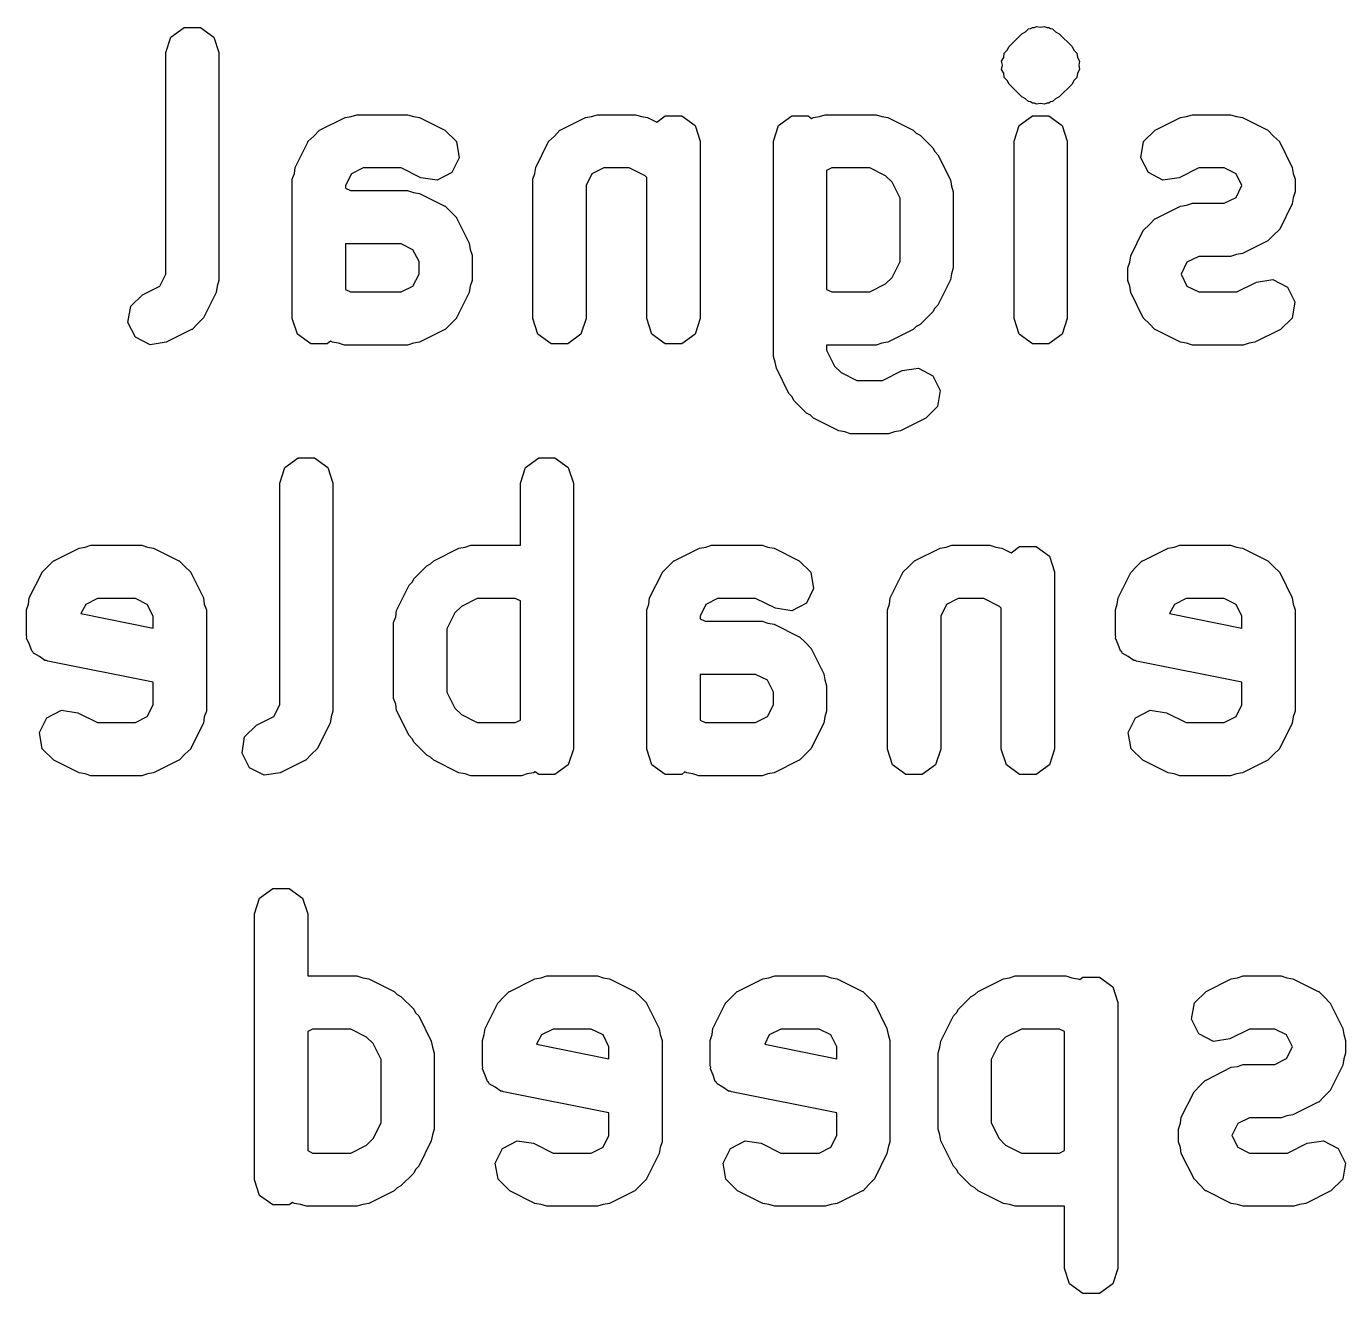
# Model space of a CAD drawing. Extents: x 102.4 to 200.2, y -128.1 to -62.9.
# Drawn here: x 163.971 to 168.933, y -86.306 to -81.539 of the extents above; entities that cross this region are included whole.
import ezdxf

# ---------------------------------------------------------------- set-up
doc = ezdxf.new("R2010")
doc.units = 0
doc.layers.add('BLACK', color=7, linetype='CONTINUOUS')

msp = doc.modelspace()

# ---------------------------------------------------------------- linework, layer by layer
at = {"layer": 'BLACK', "linetype": 'CONTINUOUS'}
for p, q in [((164.514, -81.5788), (164.564, -81.5425)), ((164.564, -81.5425), (164.626, -81.5425)), ((164.626, -81.5425), (164.676, -81.5788)), ((167.667, -81.6145), (167.715, -81.5669)), ((167.715, -81.5669), (167.729, -81.5597)), ((167.729, -81.5597), (167.74, -81.5485)), ((167.74, -81.5485), (167.748, -81.5473)), ((167.748, -81.5473), (167.755, -81.5425)), ((167.755, -81.5425), (167.763, -81.5425)), ((167.763, -81.5425), (167.77, -81.5388)), ((167.77, -81.5388), (167.786, -81.5413)), ((167.786, -81.5413), (167.801, -81.5388)), ((167.801, -81.5388), (167.809, -81.5425)), ((167.809, -81.5425), (167.817, -81.5425)), ((167.817, -81.5425), (167.823, -81.5473)), ((167.823, -81.5473), (167.831, -81.5485)), ((167.831, -81.5485), (167.842, -81.5597)), ((167.842, -81.5597), (167.856, -81.5669)), ((167.856, -81.5669), (167.904, -81.6145)), ((164.495, -81.6376), (164.514, -81.5788)), ((164.676, -81.5788), (164.695, -81.6376)), ((167.66, -81.6286), (167.667, -81.6145)), ((167.904, -81.6145), (167.911, -81.6286)), ((164.495, -82.4712), (164.495, -81.6376)), ((164.695, -81.6376), (164.695, -82.4948)), ((167.639, -81.6696), (167.647, -81.6555)), ((167.642, -81.6852), (167.639, -81.6696)), ((167.647, -81.6555), (167.649, -81.6398)), ((167.649, -81.6398), (167.66, -81.6286)), ((167.911, -81.6286), (167.922, -81.6398)), ((167.922, -81.6398), (167.925, -81.6555)), ((167.925, -81.6555), (167.932, -81.6696)), ((167.932, -81.6696), (167.93, -81.6852)), ((167.639, -81.7009), (167.642, -81.6852)), ((167.647, -81.715), (167.639, -81.7009)), ((167.649, -81.7306), (167.647, -81.715)), ((167.925, -81.715), (167.922, -81.7306)), ((167.932, -81.7009), (167.925, -81.715)), ((167.93, -81.6852), (167.932, -81.7009)), ((167.66, -81.7418), (167.649, -81.7306)), ((167.667, -81.7559), (167.66, -81.7418)), ((167.715, -81.8036), (167.667, -81.7559)), ((167.904, -81.7559), (167.856, -81.8036)), ((167.911, -81.7418), (167.904, -81.7559)), ((167.922, -81.7306), (167.911, -81.7418)), ((167.729, -81.8108), (167.715, -81.8036)), ((167.74, -81.822), (167.729, -81.8108)), ((167.748, -81.8232), (167.74, -81.822)), ((167.755, -81.828), (167.748, -81.8232)), ((167.823, -81.8232), (167.817, -81.828)), ((167.831, -81.822), (167.823, -81.8232)), ((167.842, -81.8108), (167.831, -81.822)), ((167.856, -81.8036), (167.842, -81.8108)), ((165.192, -81.8781), (165.214, -81.871)), ((165.214, -81.871), (165.405, -81.871)), ((165.405, -81.871), (165.427, -81.8781)), ((166.097, -81.8781), (166.119, -81.871)), ((166.119, -81.871), (166.262, -81.871)), ((166.262, -81.871), (166.284, -81.8781)), ((166.954, -81.8781), (166.976, -81.871)), ((166.976, -81.871), (167.167, -81.871)), ((167.167, -81.871), (167.189, -81.8781)), ((167.763, -81.828), (167.755, -81.828)), ((167.77, -81.8316), (167.763, -81.828)), ((167.786, -81.8291), (167.77, -81.8316)), ((167.801, -81.8316), (167.786, -81.8291)), ((167.809, -81.828), (167.801, -81.8316)), ((167.817, -81.828), (167.809, -81.828)), ((168.335, -81.8781), (168.357, -81.871)), ((168.357, -81.871), (168.5, -81.871)), ((168.5, -81.871), (168.522, -81.8781)), ((165.074, -81.9291), (165.17, -81.8815)), ((165.17, -81.8815), (165.192, -81.8781)), ((165.427, -81.8781), (165.449, -81.8815)), ((165.449, -81.8815), (165.545, -81.9291)), ((165.979, -81.9291), (166.074, -81.8815)), ((166.074, -81.8815), (166.097, -81.8781)), ((166.284, -81.8781), (166.307, -81.8815)), ((166.307, -81.8815), (166.342, -81.8991)), ((166.342, -81.8991), (166.374, -81.8758)), ((166.374, -81.8758), (166.436, -81.8758)), ((166.436, -81.8758), (166.486, -81.9122)), ((166.486, -81.9122), (166.505, -81.971)), ((166.781, -81.971), (166.8, -81.9122)), ((166.8, -81.9122), (166.85, -81.8758)), ((166.85, -81.8758), (166.912, -81.8758)), ((166.912, -81.8758), (166.924, -81.885)), ((166.924, -81.885), (166.931, -81.8815)), ((166.931, -81.8815), (166.954, -81.8781)), ((167.189, -81.8781), (167.211, -81.8815)), ((167.211, -81.8815), (167.307, -81.9291)), ((167.686, -81.971), (167.705, -81.9122)), ((167.705, -81.9122), (167.755, -81.8758)), ((167.755, -81.8758), (167.817, -81.8758)), ((167.817, -81.8758), (167.867, -81.9122)), ((167.867, -81.9122), (167.886, -81.971)), ((168.217, -81.9291), (168.312, -81.8815)), ((168.312, -81.8815), (168.335, -81.8781)), ((168.522, -81.8781), (168.545, -81.8815)), ((168.545, -81.8815), (168.64, -81.9291)), ((165.03, -81.9725), (165.052, -81.9513)), ((165.052, -81.9513), (165.073, -81.9298)), ((165.073, -81.9298), (165.074, -81.9297)), ((165.074, -81.9297), (165.074, -81.9291)), ((165.545, -81.9291), (165.589, -81.9725)), ((165.935, -81.9725), (165.957, -81.9513)), ((165.957, -81.9513), (165.978, -81.9298)), ((165.978, -81.9298), (165.979, -81.9297)), ((165.979, -81.9297), (165.979, -81.9291)), ((166.505, -81.971), (166.505, -82.6376)), ((166.781, -82.7805), (166.781, -81.971)), ((167.307, -81.9291), (167.318, -81.9405)), ((167.318, -81.9405), (167.333, -81.9479)), ((167.333, -81.9479), (167.38, -81.9955)), ((167.686, -82.6376), (167.686, -81.971)), ((167.886, -81.971), (167.886, -82.6376)), ((168.173, -81.9725), (168.217, -81.9291)), ((168.64, -81.9291), (168.641, -81.9297)), ((168.641, -81.9297), (168.641, -81.9298)), ((168.641, -81.9298), (168.662, -81.9513)), ((168.662, -81.9513), (168.684, -81.9725)), ((164.982, -82.0691), (165.03, -81.9738)), ((165.03, -81.9733), (165.03, -81.9725)), ((165.03, -81.9738), (165.03, -81.9733)), ((165.589, -81.9725), (165.599, -82.0335)), ((165.887, -82.0691), (165.934, -81.9738)), ((165.934, -81.9738), (165.935, -81.9733)), ((165.935, -81.9733), (165.935, -81.9725)), ((167.38, -81.9955), (167.388, -82.0099)), ((167.388, -82.0099), (167.399, -82.0215)), ((167.399, -82.0215), (167.447, -82.1167)), ((168.163, -82.0335), (168.173, -81.9725)), ((168.684, -81.9725), (168.684, -81.9733)), ((168.684, -81.9733), (168.685, -81.9738)), ((168.685, -81.9738), (168.732, -82.0691)), ((164.979, -82.0919), (164.982, -82.0691)), ((165.238, -82.071), (165.194, -82.0931)), ((165.381, -82.071), (165.238, -82.071)), ((165.455, -82.108), (165.381, -82.071)), ((165.599, -82.0335), (165.571, -82.0887)), ((165.883, -82.0919), (165.887, -82.0691)), ((166.143, -82.071), (166.098, -82.0931)), ((166.238, -82.071), (166.143, -82.071)), ((166.298, -82.1008), (166.238, -82.071)), ((167, -82.071), (166.981, -82.0804)), ((167.143, -82.071), (167, -82.071)), ((167.203, -82.1008), (167.143, -82.071)), ((168.191, -82.0887), (168.163, -82.0335)), ((168.381, -82.071), (168.307, -82.108)), ((168.476, -82.071), (168.381, -82.071)), ((168.521, -82.0931), (168.476, -82.071)), ((168.732, -82.0691), (168.736, -82.0919)), ((164.971, -82.1138), (164.979, -82.0919)), ((164.971, -82.6376), (164.971, -82.1138)), ((165.194, -82.0931), (165.171, -82.1374)), ((165.516, -82.1172), (165.455, -82.108)), ((165.571, -82.0887), (165.516, -82.1172)), ((165.876, -82.1138), (165.883, -82.0919)), ((165.876, -82.6376), (165.876, -82.1138)), ((166.098, -82.0931), (166.076, -82.1374)), ((166.305, -82.1076), (166.298, -82.1008)), ((166.305, -82.6376), (166.305, -82.1076)), ((166.981, -82.0804), (166.981, -82.5282)), ((167.227, -82.1254), (167.203, -82.1008)), ((167.447, -82.1167), (167.45, -82.1395)), ((168.246, -82.1172), (168.191, -82.0887)), ((168.307, -82.108), (168.246, -82.1172)), ((168.543, -82.1374), (168.521, -82.0931)), ((168.736, -82.0919), (168.743, -82.1138)), ((168.743, -82.1138), (168.743, -82.1614)), ((165.171, -82.1374), (165.171, -82.1472)), ((165.171, -82.1472), (165.19, -82.1567)), ((165.19, -82.1567), (165.405, -82.1567)), ((165.405, -82.1567), (165.427, -82.1638)), ((165.427, -82.1638), (165.449, -82.1672)), ((165.449, -82.1672), (165.545, -82.2148)), ((166.076, -82.1374), (166.076, -82.6376)), ((167.257, -82.185), (167.227, -82.1254)), ((167.45, -82.1395), (167.457, -82.1614)), ((167.457, -82.1614), (167.457, -82.4471)), ((168.521, -82.1821), (168.543, -82.1378)), ((168.543, -82.1378), (168.543, -82.1374)), ((168.743, -82.1614), (168.736, -82.1834)), ((165.545, -82.2148), (165.545, -82.2154)), ((165.545, -82.2154), (165.546, -82.2155)), ((165.546, -82.2155), (165.567, -82.237)), ((167.257, -82.4235), (167.257, -82.185)), ((168.217, -82.2625), (168.312, -82.2148)), ((168.312, -82.2148), (168.335, -82.2114)), ((168.335, -82.2114), (168.357, -82.2043)), ((168.357, -82.2043), (168.476, -82.2043)), ((168.476, -82.2043), (168.521, -82.1821)), ((168.732, -82.2061), (168.685, -82.3014)), ((168.736, -82.1834), (168.732, -82.2061)), ((165.567, -82.237), (165.589, -82.2582)), ((165.589, -82.2582), (165.589, -82.259)), ((165.589, -82.259), (165.589, -82.2596)), ((165.589, -82.2596), (165.637, -82.3548)), ((168.195, -82.2847), (168.216, -82.2631)), ((168.216, -82.2631), (168.217, -82.263)), ((168.217, -82.263), (168.217, -82.2625)), ((168.125, -82.4024), (168.172, -82.3072)), ((168.172, -82.3072), (168.173, -82.3066)), ((168.173, -82.3058), (168.195, -82.2847)), ((168.173, -82.3066), (168.173, -82.3058)), ((168.684, -82.3027), (168.662, -82.3239)), ((168.685, -82.3014), (168.684, -82.302)), ((168.684, -82.302), (168.684, -82.3027)), ((165.171, -82.3567), (165.171, -82.5282)), ((165.381, -82.3567), (165.171, -82.3567)), ((165.425, -82.3788), (165.381, -82.3567)), ((165.637, -82.3548), (165.64, -82.3776)), ((168.64, -82.3461), (168.545, -82.3937)), ((168.641, -82.3456), (168.64, -82.3461)), ((168.662, -82.3239), (168.641, -82.3454)), ((168.641, -82.3454), (168.641, -82.3456)), ((165.448, -82.4231), (165.425, -82.3788)), ((165.64, -82.3776), (165.648, -82.3995)), ((165.648, -82.3995), (165.648, -82.4948)), ((168.121, -82.4252), (168.125, -82.4024)), ((168.381, -82.4043), (168.336, -82.4264)), ((168.5, -82.4043), (168.381, -82.4043)), ((168.522, -82.3972), (168.5, -82.4043)), ((168.545, -82.3937), (168.522, -82.3972)), ((165.448, -82.4712), (165.448, -82.4231)), ((167.227, -82.4831), (167.257, -82.4235)), ((167.457, -82.4471), (167.45, -82.4691)), ((168.114, -82.4471), (168.121, -82.4252)), ((168.114, -82.4948), (168.114, -82.4471)), ((168.336, -82.4264), (168.314, -82.4707)), ((164.408, -82.5482), (164.473, -82.5155)), ((164.473, -82.5155), (164.495, -82.4712)), ((164.688, -82.5167), (164.685, -82.5395)), ((164.695, -82.4948), (164.688, -82.5167)), ((165.381, -82.5376), (165.425, -82.5155)), ((165.425, -82.5155), (165.448, -82.4712)), ((165.64, -82.5167), (165.637, -82.5395)), ((165.648, -82.4948), (165.64, -82.5167)), ((167.143, -82.5376), (167.203, -82.5078)), ((167.203, -82.5078), (167.227, -82.4831)), ((167.447, -82.4919), (167.399, -82.5871)), ((167.45, -82.4691), (167.447, -82.4919)), ((168.121, -82.5167), (168.114, -82.4948)), ((168.125, -82.5395), (168.121, -82.5167)), ((168.314, -82.4707), (168.314, -82.4712)), ((168.314, -82.4712), (168.336, -82.5155)), ((168.336, -82.5155), (168.381, -82.5376)), ((168.524, -82.5376), (168.598, -82.5006)), ((168.598, -82.5006), (168.659, -82.4914)), ((168.659, -82.4914), (168.714, -82.5198)), ((164.364, -82.5915), (164.408, -82.5482)), ((164.685, -82.5395), (164.637, -82.6347)), ((165.171, -82.5282), (165.19, -82.5376)), ((165.19, -82.5376), (165.381, -82.5376)), ((165.637, -82.5395), (165.589, -82.6347)), ((166.981, -82.5282), (167, -82.5376)), ((167, -82.5376), (167.143, -82.5376)), ((168.172, -82.6347), (168.125, -82.5395)), ((168.381, -82.5376), (168.524, -82.5376)), ((168.714, -82.5198), (168.742, -82.5751)), ((164.353, -82.6525), (164.364, -82.5915)), ((167.38, -82.6131), (167.333, -82.6607)), ((167.388, -82.5986), (167.38, -82.6131)), ((167.399, -82.5871), (167.388, -82.5986)), ((168.742, -82.5751), (168.732, -82.6361)), ((164.381, -82.7078), (164.353, -82.6525)), ((164.615, -82.6572), (164.594, -82.6788)), ((164.636, -82.6361), (164.615, -82.6572)), ((164.637, -82.6353), (164.636, -82.6361)), ((164.637, -82.6347), (164.637, -82.6353)), ((164.991, -82.6964), (164.971, -82.6376)), ((165.567, -82.6572), (165.546, -82.6788)), ((165.589, -82.6361), (165.567, -82.6572)), ((165.589, -82.6347), (165.589, -82.6353)), ((165.589, -82.6353), (165.589, -82.6361)), ((165.895, -82.6964), (165.876, -82.6376)), ((166.076, -82.6376), (166.057, -82.6964)), ((166.324, -82.6964), (166.305, -82.6376)), ((166.505, -82.6376), (166.486, -82.6964)), ((167.333, -82.6607), (167.318, -82.6681)), ((167.705, -82.6964), (167.686, -82.6376)), ((167.886, -82.6376), (167.867, -82.6964)), ((168.173, -82.6353), (168.172, -82.6347)), ((168.173, -82.6361), (168.173, -82.6353)), ((168.195, -82.6572), (168.173, -82.6361)), ((168.216, -82.6788), (168.195, -82.6572)), ((168.732, -82.6361), (168.688, -82.6794)), ((164.436, -82.7363), (164.381, -82.7078)), ((164.592, -82.6794), (164.497, -82.7271)), ((164.593, -82.6789), (164.592, -82.6794)), ((164.594, -82.6788), (164.593, -82.6789)), ((165.041, -82.7327), (164.991, -82.6964)), ((165.545, -82.6794), (165.449, -82.7271)), ((165.546, -82.6788), (165.545, -82.6789)), ((165.545, -82.6789), (165.545, -82.6794)), ((165.945, -82.7327), (165.895, -82.6964)), ((166.057, -82.6964), (166.007, -82.7327)), ((166.374, -82.7327), (166.324, -82.6964)), ((166.486, -82.6964), (166.436, -82.7327)), ((167.307, -82.6794), (167.211, -82.7271)), ((167.318, -82.6681), (167.307, -82.6794)), ((167.755, -82.7327), (167.705, -82.6964)), ((167.867, -82.6964), (167.817, -82.7327)), ((168.217, -82.6789), (168.216, -82.6788)), ((168.217, -82.6794), (168.217, -82.6789)), ((168.312, -82.7271), (168.217, -82.6794)), ((168.688, -82.6794), (168.592, -82.7271)), ((164.497, -82.7271), (164.436, -82.7363)), ((165.102, -82.7327), (165.041, -82.7327)), ((165.115, -82.7236), (165.102, -82.7327)), ((165.122, -82.7271), (165.115, -82.7236)), ((165.145, -82.7305), (165.122, -82.7271)), ((165.167, -82.7376), (165.145, -82.7305)), ((165.405, -82.7376), (165.167, -82.7376)), ((165.427, -82.7305), (165.405, -82.7376)), ((165.449, -82.7271), (165.427, -82.7305)), ((166.007, -82.7327), (165.945, -82.7327)), ((166.436, -82.7327), (166.374, -82.7327)), ((167.167, -82.7376), (166.981, -82.7376)), ((166.981, -82.7376), (166.981, -82.7569)), ((166.981, -82.7569), (167.011, -82.8165)), ((167.189, -82.7305), (167.167, -82.7376)), ((167.211, -82.7271), (167.189, -82.7305)), ((167.817, -82.7327), (167.755, -82.7327)), ((168.335, -82.7305), (168.312, -82.7271)), ((168.357, -82.7376), (168.335, -82.7305)), ((168.548, -82.7376), (168.357, -82.7376)), ((168.57, -82.7305), (168.548, -82.7376)), ((168.592, -82.7271), (168.57, -82.7305)), ((166.788, -82.8024), (166.781, -82.7805)), ((166.792, -82.8252), (166.788, -82.8024)), ((166.839, -82.9204), (166.792, -82.8252)), ((167.011, -82.8165), (167.035, -82.8411)), ((167.035, -82.8411), (167.095, -82.871)), ((167.191, -82.871), (167.265, -82.8339)), ((167.265, -82.8339), (167.326, -82.8247)), ((167.326, -82.8247), (167.381, -82.8532)), ((167.381, -82.8532), (167.408, -82.9084)), ((167.095, -82.871), (167.191, -82.871)), ((167.408, -82.9084), (167.398, -82.9694)), ((166.851, -82.932), (166.839, -82.9204)), ((166.858, -82.9464), (166.851, -82.932)), ((166.905, -82.994), (166.858, -82.9464)), ((166.92, -83.0014), (166.905, -82.994)), ((166.931, -83.0128), (166.92, -83.0014)), ((167.027, -83.0604), (166.931, -83.0128)), ((167.354, -83.0128), (167.259, -83.0604)), ((167.398, -82.9694), (167.354, -83.0128)), ((167.05, -83.0638), (167.027, -83.0604)), ((167.071, -83.071), (167.05, -83.0638)), ((167.236, -83.0638), (167.214, -83.071)), ((167.259, -83.0604), (167.236, -83.0638)), ((167.214, -83.071), (167.071, -83.071)), ((164.943, -83.1988), (164.993, -83.1625)), ((164.993, -83.1625), (165.055, -83.1625)), ((165.055, -83.1625), (165.105, -83.1988)), ((165.848, -83.1988), (165.898, -83.1625)), ((165.898, -83.1625), (165.959, -83.1625)), ((165.959, -83.1625), (166.009, -83.1988)), ((164.924, -83.2576), (164.943, -83.1988)), ((165.105, -83.1988), (165.124, -83.2576)), ((165.829, -83.2576), (165.848, -83.1988)), ((166.009, -83.1988), (166.029, -83.2576)), ((164.924, -84.0912), (164.924, -83.2576)), ((165.124, -83.2576), (165.124, -84.1148)), ((165.829, -83.491), (165.829, -83.2576)), ((166.029, -83.2576), (166.029, -84.2576)), ((164.074, -83.5491), (164.17, -83.5015)), ((164.17, -83.5015), (164.192, -83.4981)), ((164.192, -83.4981), (164.214, -83.491)), ((164.214, -83.491), (164.405, -83.491)), ((164.405, -83.491), (164.427, -83.4981)), ((164.427, -83.4981), (164.449, -83.5015)), ((164.449, -83.5015), (164.545, -83.5491)), ((165.503, -83.5491), (165.598, -83.5015)), ((165.598, -83.5015), (165.621, -83.4981)), ((165.621, -83.4981), (165.643, -83.491)), ((165.643, -83.491), (165.829, -83.491)), ((166.408, -83.5491), (166.503, -83.5015)), ((166.503, -83.5015), (166.526, -83.4981)), ((166.526, -83.4981), (166.548, -83.491)), ((166.548, -83.491), (166.738, -83.491)), ((166.738, -83.491), (166.76, -83.4981)), ((166.76, -83.4981), (166.783, -83.5015)), ((166.783, -83.5015), (166.878, -83.5491)), ((167.312, -83.5491), (167.408, -83.5015)), ((167.408, -83.5015), (167.43, -83.4981)), ((167.43, -83.4981), (167.452, -83.491)), ((167.452, -83.491), (167.595, -83.491)), ((167.595, -83.491), (167.617, -83.4981)), ((167.617, -83.4981), (167.64, -83.5015)), ((167.64, -83.5015), (167.675, -83.5191)), ((167.675, -83.5191), (167.707, -83.4958)), ((167.707, -83.4958), (167.769, -83.4958)), ((167.769, -83.4958), (167.819, -83.5322)), ((168.17, -83.5491), (168.265, -83.5015)), ((168.265, -83.5015), (168.288, -83.4981)), ((168.288, -83.4981), (168.31, -83.491)), ((168.31, -83.491), (168.5, -83.491)), ((168.5, -83.491), (168.522, -83.4981)), ((168.522, -83.4981), (168.545, -83.5015)), ((168.545, -83.5015), (168.64, -83.5491)), ((164.052, -83.5713), (164.073, -83.5498)), ((164.073, -83.5498), (164.074, -83.5497)), ((164.074, -83.5497), (164.074, -83.5491)), ((164.545, -83.5491), (164.545, -83.5497)), ((164.545, -83.5497), (164.546, -83.5498)), ((164.546, -83.5498), (164.567, -83.5713)), ((165.491, -83.5605), (165.503, -83.5491)), ((166.385, -83.5713), (166.406, -83.5498)), ((166.406, -83.5498), (166.407, -83.5497)), ((166.407, -83.5497), (166.408, -83.5491)), ((166.878, -83.5491), (166.922, -83.5925)), ((167.29, -83.5713), (167.311, -83.5498)), ((167.311, -83.5498), (167.312, -83.5497)), ((167.312, -83.5497), (167.312, -83.5491)), ((167.819, -83.5322), (167.838, -83.591)), ((168.147, -83.5713), (168.168, -83.5498)), ((168.168, -83.5498), (168.169, -83.5497)), ((168.169, -83.5497), (168.17, -83.5491)), ((168.64, -83.5491), (168.641, -83.5497)), ((168.641, -83.5497), (168.641, -83.5498)), ((168.641, -83.5498), (168.662, -83.5713)), ((163.982, -83.6891), (164.03, -83.5939)), ((164.03, -83.5925), (164.052, -83.5713)), ((164.03, -83.5933), (164.03, -83.5925)), ((164.03, -83.5939), (164.03, -83.5933)), ((164.567, -83.5713), (164.589, -83.5925)), ((164.589, -83.5925), (164.589, -83.5933)), ((164.589, -83.5933), (164.589, -83.5939)), ((164.589, -83.5939), (164.637, -83.6891)), ((165.429, -83.6155), (165.477, -83.5679)), ((165.477, -83.5679), (165.491, -83.5605)), ((166.315, -83.6891), (166.363, -83.5939)), ((166.363, -83.5933), (166.364, -83.5925)), ((166.363, -83.5939), (166.363, -83.5933)), ((166.364, -83.5925), (166.385, -83.5713)), ((166.922, -83.5925), (166.932, -83.6535)), ((167.22, -83.6891), (167.268, -83.5939)), ((167.268, -83.5925), (167.29, -83.5713)), ((167.268, -83.5933), (167.268, -83.5925)), ((167.268, -83.5939), (167.268, -83.5933)), ((167.838, -83.591), (167.838, -84.2576)), ((168.077, -83.6891), (168.125, -83.5939)), ((168.125, -83.5933), (168.126, -83.5925)), ((168.125, -83.5939), (168.125, -83.5933)), ((168.126, -83.5925), (168.147, -83.5713)), ((168.662, -83.5713), (168.684, -83.5925)), ((168.684, -83.5925), (168.684, -83.5933)), ((168.684, -83.5933), (168.685, -83.5939)), ((168.685, -83.5939), (168.732, -83.6891)), ((165.363, -83.7367), (165.411, -83.6415)), ((165.411, -83.6415), (165.422, -83.6299)), ((165.422, -83.6299), (165.429, -83.6155)), ((166.932, -83.6535), (166.905, -83.7087)), ((163.979, -83.7119), (163.982, -83.6891)), ((164.238, -83.691), (164.194, -83.7131)), ((164.381, -83.691), (164.238, -83.691)), ((164.425, -83.7131), (164.381, -83.691)), ((164.637, -83.6891), (164.64, -83.7119)), ((165.666, -83.691), (165.607, -83.7208)), ((165.81, -83.691), (165.666, -83.691)), ((165.829, -83.7004), (165.81, -83.691)), ((165.829, -84.1482), (165.829, -83.7004)), ((166.312, -83.7119), (166.315, -83.6891)), ((166.571, -83.691), (166.527, -83.7131)), ((166.714, -83.691), (166.571, -83.691)), ((166.789, -83.728), (166.714, -83.691)), ((166.905, -83.7087), (166.85, -83.7372)), ((167.217, -83.7119), (167.22, -83.6891)), ((167.476, -83.691), (167.432, -83.7131)), ((167.572, -83.691), (167.476, -83.691)), ((167.631, -83.7208), (167.572, -83.691)), ((168.074, -83.7119), (168.077, -83.6891)), ((168.333, -83.691), (168.289, -83.7131)), ((168.476, -83.691), (168.333, -83.691)), ((168.521, -83.7131), (168.476, -83.691)), ((168.732, -83.6891), (168.736, -83.7119)), ((163.971, -83.7338), (163.979, -83.7119)), ((163.971, -83.829), (163.971, -83.7338)), ((164.194, -83.7131), (164.176, -83.748)), ((164.176, -83.748), (164.448, -83.8023)), ((164.448, -83.7574), (164.425, -83.7131)), ((164.448, -83.8023), (164.448, -83.7574)), ((164.64, -83.7119), (164.648, -83.7338)), ((164.648, -83.7338), (164.648, -84.1148)), ((165.36, -83.7595), (165.363, -83.7367)), ((165.582, -83.7454), (165.552, -83.805)), ((165.607, -83.7208), (165.582, -83.7454)), ((166.305, -83.7338), (166.312, -83.7119)), ((166.305, -84.2576), (166.305, -83.7338)), ((166.527, -83.7131), (166.505, -83.7574)), ((166.505, -83.7574), (166.505, -83.7672)), ((166.85, -83.7372), (166.789, -83.728)), ((167.21, -83.7338), (167.217, -83.7119)), ((167.21, -84.2576), (167.21, -83.7338)), ((167.432, -83.7131), (167.41, -83.7574)), ((167.41, -83.7574), (167.41, -84.2576)), ((167.638, -83.7276), (167.631, -83.7208)), ((167.638, -84.2576), (167.638, -83.7276)), ((168.067, -83.7338), (168.074, -83.7119)), ((168.067, -83.829), (168.067, -83.7338)), ((168.289, -83.7131), (168.271, -83.748)), ((168.271, -83.748), (168.543, -83.8023)), ((168.543, -83.7574), (168.521, -83.7131)), ((168.543, -83.8023), (168.543, -83.7574)), ((168.736, -83.7119), (168.743, -83.7338)), ((168.743, -83.7338), (168.743, -84.1148)), ((165.352, -83.7814), (165.36, -83.7595)), ((165.352, -84.0671), (165.352, -83.7814)), ((165.552, -83.805), (165.552, -84.0435)), ((166.505, -83.7672), (166.524, -83.7767)), ((166.524, -83.7767), (166.738, -83.7767)), ((166.738, -83.7767), (166.76, -83.7838)), ((166.76, -83.7838), (166.783, -83.7872)), ((166.783, -83.7872), (166.878, -83.8348)), ((163.973, -83.8348), (163.971, -83.829)), ((163.972, -83.8407), (163.973, -83.8348)), ((163.983, -83.8637), (163.972, -83.8407)), ((166.878, -83.8348), (166.879, -83.8354)), ((166.879, -83.8354), (166.879, -83.8355)), ((166.879, -83.8355), (166.901, -83.857)), ((166.901, -83.857), (166.922, -83.8782)), ((168.069, -83.8348), (168.067, -83.829)), ((168.067, -83.8407), (168.069, -83.8348)), ((168.078, -83.8637), (168.067, -83.8407)), ((163.991, -83.8878), (163.983, -83.8637)), ((163.995, -83.8914), (163.991, -83.8878)), ((163.998, -83.8969), (163.995, -83.8914)), ((164.02, -83.9093), (163.998, -83.8969)), ((166.922, -83.8782), (166.922, -83.879)), ((166.922, -83.879), (166.923, -83.8796)), ((166.923, -83.8796), (166.97, -83.9748)), ((168.086, -83.8878), (168.078, -83.8637)), ((168.091, -83.8914), (168.086, -83.8878)), ((168.093, -83.8969), (168.091, -83.8914)), ((168.115, -83.9093), (168.093, -83.8969)), ((164.041, -83.9242), (164.02, -83.9093)), ((164.047, -83.9242), (164.041, -83.9242)), ((164.052, -83.9271), (164.047, -83.9242)), ((164.448, -84.0063), (164.052, -83.9271)), ((168.136, -83.9242), (168.115, -83.9093)), ((168.142, -83.9242), (168.136, -83.9242)), ((168.147, -83.9271), (168.142, -83.9242)), ((168.543, -84.0063), (168.147, -83.9271)), ((164.448, -84.0912), (164.448, -84.0063)), ((166.505, -83.9767), (166.505, -84.1482)), ((166.714, -83.9767), (166.505, -83.9767)), ((166.759, -83.9988), (166.714, -83.9767)), ((166.781, -84.0431), (166.759, -83.9988)), ((166.97, -83.9748), (166.974, -83.9976)), ((166.974, -83.9976), (166.981, -84.0195)), ((168.543, -84.0912), (168.543, -84.0063)), ((165.552, -84.0435), (165.582, -84.1031)), ((166.781, -84.0912), (166.781, -84.0431)), ((166.981, -84.0195), (166.981, -84.1148)), ((164.425, -84.1355), (164.448, -84.0912)), ((164.902, -84.1355), (164.924, -84.0912)), ((165.36, -84.0891), (165.352, -84.0671)), ((165.363, -84.1119), (165.36, -84.0891)), ((165.582, -84.1031), (165.607, -84.1278)), ((166.759, -84.1355), (166.781, -84.0912)), ((168.521, -84.1355), (168.543, -84.0912)), ((164.02, -84.1951), (164.048, -84.1398)), ((164.048, -84.1398), (164.103, -84.1114)), ((164.103, -84.1114), (164.164, -84.1206)), ((164.164, -84.1206), (164.238, -84.1576)), ((164.381, -84.1576), (164.425, -84.1355)), ((164.64, -84.1367), (164.637, -84.1595)), ((164.648, -84.1148), (164.64, -84.1367)), ((164.836, -84.1682), (164.902, -84.1355)), ((165.117, -84.1367), (165.113, -84.1595)), ((165.124, -84.1148), (165.117, -84.1367)), ((165.411, -84.2071), (165.363, -84.1119)), ((165.607, -84.1278), (165.666, -84.1576)), ((165.81, -84.1576), (165.829, -84.1482)), ((166.505, -84.1482), (166.524, -84.1576)), ((166.714, -84.1576), (166.759, -84.1355)), ((166.974, -84.1367), (166.97, -84.1595)), ((166.981, -84.1148), (166.974, -84.1367)), ((168.115, -84.1951), (168.143, -84.1398)), ((168.143, -84.1398), (168.198, -84.1114)), ((168.198, -84.1114), (168.259, -84.1206)), ((168.259, -84.1206), (168.333, -84.1576)), ((168.476, -84.1576), (168.521, -84.1355)), ((168.736, -84.1367), (168.732, -84.1595)), ((168.743, -84.1148), (168.736, -84.1367)), ((164.03, -84.2561), (164.02, -84.1951)), ((164.238, -84.1576), (164.381, -84.1576)), ((164.637, -84.1595), (164.589, -84.2547)), ((164.792, -84.2115), (164.836, -84.1682)), ((165.113, -84.1595), (165.066, -84.2547)), ((165.666, -84.1576), (165.81, -84.1576)), ((166.524, -84.1576), (166.714, -84.1576)), ((166.97, -84.1595), (166.923, -84.2547)), ((168.126, -84.2561), (168.115, -84.1951)), ((168.333, -84.1576), (168.476, -84.1576)), ((168.732, -84.1595), (168.685, -84.2547)), ((164.589, -84.2547), (164.589, -84.2553)), ((164.782, -84.2725), (164.792, -84.2115)), ((165.066, -84.2547), (165.065, -84.2553)), ((165.422, -84.2186), (165.411, -84.2071)), ((165.429, -84.2331), (165.422, -84.2186)), ((165.477, -84.2807), (165.429, -84.2331)), ((166.923, -84.2547), (166.922, -84.2553)), ((168.685, -84.2547), (168.684, -84.2553)), ((164.074, -84.2994), (164.03, -84.2561)), ((164.17, -84.3471), (164.074, -84.2994)), ((164.545, -84.2994), (164.449, -84.3471)), ((164.546, -84.2988), (164.545, -84.2989)), ((164.545, -84.2989), (164.545, -84.2994)), ((164.567, -84.2772), (164.546, -84.2988)), ((164.589, -84.2561), (164.567, -84.2772)), ((164.589, -84.2553), (164.589, -84.2561)), ((164.81, -84.3278), (164.782, -84.2725)), ((165.021, -84.2994), (164.926, -84.3471)), ((165.022, -84.2988), (165.021, -84.2989)), ((165.021, -84.2989), (165.021, -84.2994)), ((165.043, -84.2772), (165.022, -84.2988)), ((165.065, -84.2561), (165.043, -84.2772)), ((165.065, -84.2553), (165.065, -84.2561)), ((165.491, -84.2881), (165.477, -84.2807)), ((165.503, -84.2994), (165.491, -84.2881)), ((165.598, -84.3471), (165.503, -84.2994)), ((166.029, -84.2576), (166.009, -84.3164)), ((166.324, -84.3164), (166.305, -84.2576)), ((166.878, -84.2994), (166.783, -84.3471)), ((166.879, -84.2989), (166.878, -84.2994)), ((166.901, -84.2772), (166.879, -84.2988)), ((166.879, -84.2988), (166.879, -84.2989)), ((166.922, -84.2561), (166.901, -84.2772)), ((166.922, -84.2553), (166.922, -84.2561)), ((167.229, -84.3164), (167.21, -84.2576)), ((167.41, -84.2576), (167.39, -84.3164)), ((167.657, -84.3164), (167.638, -84.2576)), ((167.838, -84.2576), (167.819, -84.3164)), ((168.17, -84.2994), (168.126, -84.2561)), ((168.265, -84.3471), (168.17, -84.2994)), ((168.64, -84.2994), (168.545, -84.3471)), ((168.641, -84.2989), (168.64, -84.2994)), ((168.663, -84.2772), (168.641, -84.2988)), ((168.641, -84.2988), (168.641, -84.2989)), ((168.684, -84.2561), (168.663, -84.2772)), ((168.684, -84.2553), (168.684, -84.2561)), ((164.192, -84.3505), (164.17, -84.3471)), ((164.214, -84.3576), (164.192, -84.3505)), ((164.427, -84.3505), (164.405, -84.3576)), ((164.449, -84.3471), (164.427, -84.3505)), ((164.865, -84.3563), (164.81, -84.3278)), ((164.926, -84.3471), (164.865, -84.3563)), ((165.621, -84.3505), (165.598, -84.3471)), ((165.643, -84.3576), (165.621, -84.3505)), ((165.855, -84.3505), (165.833, -84.3576)), ((165.878, -84.3471), (165.855, -84.3505)), ((165.885, -84.3436), (165.878, -84.3471)), ((165.898, -84.3527), (165.885, -84.3436)), ((165.959, -84.3527), (165.898, -84.3527)), ((166.009, -84.3164), (165.959, -84.3527)), ((166.374, -84.3527), (166.324, -84.3164)), ((166.436, -84.3527), (166.374, -84.3527)), ((166.448, -84.3436), (166.436, -84.3527)), ((166.455, -84.3471), (166.448, -84.3436)), ((166.478, -84.3505), (166.455, -84.3471)), ((166.5, -84.3576), (166.478, -84.3505)), ((166.76, -84.3505), (166.738, -84.3576)), ((166.783, -84.3471), (166.76, -84.3505)), ((167.279, -84.3527), (167.229, -84.3164)), ((167.34, -84.3527), (167.279, -84.3527)), ((167.39, -84.3164), (167.34, -84.3527)), ((167.707, -84.3527), (167.657, -84.3164)), ((167.769, -84.3527), (167.707, -84.3527)), ((167.819, -84.3164), (167.769, -84.3527)), ((168.288, -84.3505), (168.265, -84.3471)), ((168.31, -84.3576), (168.288, -84.3505)), ((168.522, -84.3505), (168.5, -84.3576)), ((168.545, -84.3471), (168.522, -84.3505)), ((164.405, -84.3576), (164.214, -84.3576)), ((165.833, -84.3576), (165.643, -84.3576)), ((166.738, -84.3576), (166.5, -84.3576)), ((168.5, -84.3576), (168.31, -84.3576)), ((164.848, -84.8188), (164.898, -84.7825)), ((164.898, -84.7825), (164.959, -84.7825)), ((164.959, -84.7825), (165.009, -84.8188)), ((164.829, -84.8776), (164.848, -84.8188)), ((165.009, -84.8188), (165.029, -84.8776)), ((164.829, -85.8776), (164.829, -84.8776)), ((165.029, -84.8776), (165.029, -85.111)), ((165.029, -85.111), (165.214, -85.111)), ((165.214, -85.111), (165.236, -85.1181)), ((165.236, -85.1181), (165.259, -85.1215)), ((165.259, -85.1215), (165.354, -85.1691)), ((165.789, -85.1691), (165.884, -85.1215)), ((165.884, -85.1215), (165.907, -85.1181)), ((165.907, -85.1181), (165.929, -85.111)), ((165.929, -85.111), (166.119, -85.111)), ((166.119, -85.111), (166.141, -85.1181)), ((166.141, -85.1181), (166.164, -85.1215)), ((166.164, -85.1215), (166.259, -85.1691)), ((166.646, -85.1691), (166.741, -85.1215)), ((166.741, -85.1215), (166.764, -85.1181)), ((166.764, -85.1181), (166.786, -85.111)), ((166.786, -85.111), (166.976, -85.111)), ((166.976, -85.111), (166.998, -85.1181)), ((166.998, -85.1181), (167.021, -85.1215)), ((167.021, -85.1215), (167.116, -85.1691)), ((167.551, -85.1691), (167.646, -85.1215)), ((167.646, -85.1215), (167.669, -85.1181)), ((167.669, -85.1181), (167.69, -85.111)), ((167.69, -85.111), (167.881, -85.111)), ((167.881, -85.111), (167.903, -85.1181)), ((167.903, -85.1181), (167.926, -85.1215)), ((167.926, -85.1215), (167.933, -85.125)), ((167.933, -85.125), (167.945, -85.1158)), ((167.945, -85.1158), (168.007, -85.1158)), ((168.007, -85.1158), (168.057, -85.1522)), ((168.408, -85.1691), (168.503, -85.1215)), ((168.503, -85.1215), (168.526, -85.1181)), ((168.526, -85.1181), (168.548, -85.111)), ((168.548, -85.111), (168.69, -85.111)), ((168.69, -85.111), (168.712, -85.1181)), ((168.712, -85.1181), (168.735, -85.1215)), ((168.735, -85.1215), (168.83, -85.1691)), ((165.354, -85.1691), (165.366, -85.1805)), ((165.366, -85.1805), (165.38, -85.1879)), ((165.38, -85.1879), (165.428, -85.2355)), ((165.745, -85.2125), (165.766, -85.1913)), ((165.766, -85.1913), (165.787, -85.1698)), ((165.787, -85.1698), (165.788, -85.1697)), ((165.788, -85.1697), (165.789, -85.1691)), ((166.259, -85.1691), (166.26, -85.1697)), ((166.26, -85.1697), (166.26, -85.1698)), ((166.26, -85.1698), (166.282, -85.1913)), ((166.282, -85.1913), (166.303, -85.2125)), ((166.602, -85.2125), (166.623, -85.1913)), ((166.623, -85.1913), (166.644, -85.1698)), ((166.644, -85.1698), (166.645, -85.1697)), ((166.645, -85.1697), (166.646, -85.1691)), ((167.116, -85.1691), (167.117, -85.1697)), ((167.117, -85.1697), (167.117, -85.1698)), ((167.117, -85.1698), (167.139, -85.1913)), ((167.139, -85.1913), (167.16, -85.2125)), ((167.477, -85.2355), (167.525, -85.1879)), ((167.525, -85.1879), (167.539, -85.1805)), ((167.539, -85.1805), (167.551, -85.1691)), ((168.057, -85.1522), (168.076, -85.211)), ((168.364, -85.2125), (168.408, -85.1691)), ((168.83, -85.1691), (168.831, -85.1697)), ((168.831, -85.1697), (168.832, -85.1698)), ((168.832, -85.1698), (168.853, -85.1913)), ((168.853, -85.1913), (168.874, -85.2125)), ((165.428, -85.2355), (165.435, -85.2499)), ((165.696, -85.3091), (165.744, -85.2138)), ((165.744, -85.2133), (165.745, -85.2125)), ((165.744, -85.2138), (165.744, -85.2133)), ((166.303, -85.2125), (166.303, -85.2133)), ((166.303, -85.2133), (166.304, -85.2138)), ((166.304, -85.2138), (166.351, -85.3091)), ((166.553, -85.3091), (166.601, -85.2138)), ((166.601, -85.2138), (166.602, -85.2133)), ((166.602, -85.2133), (166.602, -85.2125)), ((167.16, -85.2125), (167.16, -85.2133)), ((167.16, -85.2133), (167.161, -85.2138)), ((167.161, -85.2138), (167.208, -85.3091)), ((167.47, -85.2499), (167.477, -85.2355)), ((168.076, -85.211), (168.076, -86.211)), ((168.353, -85.2735), (168.364, -85.2125)), ((168.874, -85.2125), (168.875, -85.2133)), ((168.875, -85.2133), (168.875, -85.2138)), ((168.875, -85.2138), (168.923, -85.3091)), ((165.435, -85.2499), (165.447, -85.2615)), ((165.447, -85.2615), (165.494, -85.3567)), ((167.411, -85.3567), (167.458, -85.2615)), ((167.458, -85.2615), (167.47, -85.2499)), ((168.381, -85.3287), (168.353, -85.2735)), ((165.047, -85.311), (165.029, -85.3204)), ((165.029, -85.3204), (165.029, -85.7682)), ((165.191, -85.311), (165.047, -85.311)), ((165.25, -85.3408), (165.191, -85.311)), ((165.275, -85.3654), (165.25, -85.3408)), ((165.686, -85.3538), (165.693, -85.3319)), ((165.693, -85.3319), (165.696, -85.3091)), ((165.908, -85.3331), (165.89, -85.368)), ((165.952, -85.311), (165.908, -85.3331)), ((166.095, -85.311), (165.952, -85.311)), ((166.14, -85.3331), (166.095, -85.311)), ((166.162, -85.3774), (166.14, -85.3331)), ((166.351, -85.3091), (166.355, -85.3319)), ((166.355, -85.3319), (166.362, -85.3538)), ((166.543, -85.3538), (166.55, -85.3319)), ((166.55, -85.3319), (166.553, -85.3091)), ((166.765, -85.3331), (166.748, -85.368)), ((166.809, -85.311), (166.765, -85.3331)), ((166.953, -85.311), (166.809, -85.311)), ((166.997, -85.3331), (166.953, -85.311)), ((167.019, -85.3774), (166.997, -85.3331)), ((167.208, -85.3091), (167.212, -85.3319)), ((167.212, -85.3319), (167.219, -85.3538)), ((167.654, -85.3408), (167.63, -85.3654)), ((167.714, -85.311), (167.654, -85.3408)), ((167.857, -85.311), (167.714, -85.311)), ((167.876, -85.3204), (167.857, -85.311)), ((167.876, -85.7682), (167.876, -85.3204)), ((168.436, -85.3572), (168.381, -85.3287)), ((168.571, -85.311), (168.497, -85.348)), ((168.667, -85.311), (168.571, -85.311)), ((168.711, -85.3331), (168.667, -85.311)), ((168.733, -85.3774), (168.711, -85.3331)), ((168.923, -85.3091), (168.926, -85.3319)), ((168.926, -85.3319), (168.933, -85.3538)), ((165.305, -85.425), (165.275, -85.3654)), ((165.494, -85.3567), (165.498, -85.3795)), ((165.498, -85.3795), (165.505, -85.4014)), ((165.686, -85.449), (165.686, -85.3538)), ((165.89, -85.368), (166.162, -85.4223)), ((166.162, -85.4223), (166.162, -85.3774)), ((166.362, -85.3538), (166.362, -85.7348)), ((166.543, -85.449), (166.543, -85.3538)), ((166.748, -85.368), (167.019, -85.4223)), ((167.019, -85.4223), (167.019, -85.3774)), ((167.219, -85.3538), (167.219, -85.7348)), ((167.4, -85.4014), (167.407, -85.3795)), ((167.407, -85.3795), (167.411, -85.3567)), ((167.63, -85.3654), (167.6, -85.425)), ((168.497, -85.348), (168.436, -85.3572)), ((168.711, -85.4221), (168.733, -85.3778)), ((168.733, -85.3778), (168.733, -85.3774)), ((168.933, -85.3538), (168.933, -85.4014)), ((165.305, -85.6635), (165.305, -85.425)), ((165.505, -85.4014), (165.505, -85.6871)), ((167.4, -85.6871), (167.4, -85.4014)), ((167.6, -85.425), (167.6, -85.6635)), ((168.526, -85.4514), (168.548, -85.4443)), ((168.548, -85.4443), (168.667, -85.4443)), ((168.667, -85.4443), (168.711, -85.4221)), ((168.926, -85.4234), (168.923, -85.4462)), ((168.933, -85.4014), (168.926, -85.4234)), ((165.688, -85.4548), (165.686, -85.449)), ((165.686, -85.4607), (165.688, -85.4548)), ((165.697, -85.4837), (165.686, -85.4607)), ((165.705, -85.5078), (165.697, -85.4837)), ((166.545, -85.4548), (166.543, -85.449)), ((166.544, -85.4607), (166.545, -85.4548)), ((166.554, -85.4837), (166.544, -85.4607)), ((166.562, -85.5078), (166.554, -85.4837)), ((168.408, -85.5025), (168.503, -85.4548)), ((168.503, -85.4548), (168.526, -85.4514)), ((168.923, -85.4462), (168.875, -85.5414)), ((165.71, -85.5114), (165.705, -85.5078)), ((165.712, -85.5168), (165.71, -85.5114)), ((165.734, -85.5293), (165.712, -85.5168)), ((165.755, -85.5442), (165.734, -85.5293)), ((165.761, -85.5442), (165.755, -85.5442)), ((165.766, -85.5471), (165.761, -85.5442)), ((166.567, -85.5114), (166.562, -85.5078)), ((166.569, -85.5168), (166.567, -85.5114)), ((166.591, -85.5293), (166.569, -85.5168)), ((166.612, -85.5442), (166.591, -85.5293)), ((166.618, -85.5442), (166.612, -85.5442)), ((166.623, -85.5471), (166.618, -85.5442)), ((168.364, -85.5458), (168.385, -85.5247)), ((168.385, -85.5247), (168.406, -85.5031)), ((168.406, -85.5031), (168.407, -85.503)), ((168.407, -85.503), (168.408, -85.5025)), ((168.874, -85.5427), (168.853, -85.5639)), ((168.875, -85.542), (168.874, -85.5427)), ((168.875, -85.5414), (168.875, -85.542)), ((166.162, -85.6263), (165.766, -85.5471)), ((167.019, -85.6263), (166.623, -85.5471)), ((168.315, -85.6424), (168.363, -85.5472)), ((168.363, -85.5466), (168.364, -85.5458)), ((168.363, -85.5472), (168.363, -85.5466)), ((168.83, -85.5861), (168.735, -85.6337)), ((168.831, -85.5855), (168.83, -85.5861)), ((168.832, -85.5854), (168.831, -85.5855)), ((168.853, -85.5639), (168.832, -85.5854)), ((166.162, -85.7112), (166.162, -85.6263)), ((167.019, -85.7112), (167.019, -85.6263)), ((168.312, -85.6652), (168.315, -85.6424)), ((168.712, -85.6372), (168.69, -85.6443)), ((168.735, -85.6337), (168.712, -85.6372)), ((165.275, -85.7231), (165.305, -85.6635)), ((165.505, -85.6871), (165.498, -85.7091)), ((167.407, -85.7091), (167.4, -85.6871)), ((167.6, -85.6635), (167.63, -85.7231)), ((168.305, -85.6871), (168.312, -85.6652)), ((168.305, -85.7348), (168.305, -85.6871)), ((168.527, -85.6664), (168.505, -85.7107)), ((168.571, -85.6443), (168.527, -85.6664)), ((168.69, -85.6443), (168.571, -85.6443)), ((165.25, -85.7478), (165.275, -85.7231)), ((165.494, -85.7319), (165.447, -85.8271)), ((165.498, -85.7091), (165.494, -85.7319)), ((165.762, -85.7598), (165.817, -85.7314)), ((165.817, -85.7314), (165.878, -85.7406)), ((165.878, -85.7406), (165.952, -85.7776)), ((166.14, -85.7555), (166.162, -85.7112)), ((166.362, -85.7348), (166.355, -85.7567)), ((166.619, -85.7598), (166.674, -85.7314)), ((166.674, -85.7314), (166.735, -85.7406)), ((166.735, -85.7406), (166.809, -85.7776)), ((166.997, -85.7555), (167.019, -85.7112)), ((167.219, -85.7348), (167.212, -85.7567)), ((167.411, -85.7319), (167.407, -85.7091)), ((167.458, -85.8271), (167.411, -85.7319)), ((167.63, -85.7231), (167.654, -85.7478)), ((168.312, -85.7567), (168.305, -85.7348)), ((168.505, -85.7107), (168.505, -85.7112)), ((168.505, -85.7112), (168.527, -85.7555)), ((168.714, -85.7776), (168.789, -85.7406)), ((168.789, -85.7406), (168.85, -85.7314)), ((168.85, -85.7314), (168.905, -85.7598)), ((165.029, -85.7682), (165.047, -85.7776)), ((165.047, -85.7776), (165.191, -85.7776)), ((165.191, -85.7776), (165.25, -85.7478)), ((165.734, -85.8151), (165.762, -85.7598)), ((165.952, -85.7776), (166.095, -85.7776)), ((166.095, -85.7776), (166.14, -85.7555)), ((166.351, -85.7795), (166.304, -85.8747)), ((166.355, -85.7567), (166.351, -85.7795)), ((166.592, -85.8151), (166.619, -85.7598)), ((166.809, -85.7776), (166.953, -85.7776)), ((166.953, -85.7776), (166.997, -85.7555)), ((167.208, -85.7795), (167.161, -85.8747)), ((167.212, -85.7567), (167.208, -85.7795)), ((167.654, -85.7478), (167.714, -85.7776)), ((167.714, -85.7776), (167.857, -85.7776)), ((167.857, -85.7776), (167.876, -85.7682)), ((168.315, -85.7795), (168.312, -85.7567)), ((168.363, -85.8747), (168.315, -85.7795)), ((168.527, -85.7555), (168.571, -85.7776)), ((168.571, -85.7776), (168.714, -85.7776)), ((168.905, -85.7598), (168.932, -85.8151)), ((165.435, -85.8386), (165.428, -85.8531)), ((165.447, -85.8271), (165.435, -85.8386)), ((165.745, -85.8761), (165.734, -85.8151)), ((166.602, -85.8761), (166.592, -85.8151)), ((167.47, -85.8386), (167.458, -85.8271)), ((167.477, -85.8531), (167.47, -85.8386)), ((168.932, -85.8151), (168.922, -85.8761)), ((164.848, -85.9364), (164.829, -85.8776)), ((165.428, -85.8531), (165.38, -85.9007)), ((165.789, -85.9194), (165.745, -85.8761)), ((166.303, -85.8761), (166.282, -85.8972)), ((166.304, -85.8747), (166.303, -85.8753)), ((166.303, -85.8753), (166.303, -85.8761)), ((166.646, -85.9194), (166.602, -85.8761)), ((167.16, -85.8761), (167.139, -85.8972)), ((167.161, -85.8747), (167.16, -85.8753)), ((167.16, -85.8753), (167.16, -85.8761)), ((167.525, -85.9007), (167.477, -85.8531)), ((168.363, -85.8753), (168.363, -85.8747)), ((168.364, -85.8761), (168.363, -85.8753)), ((168.385, -85.8972), (168.364, -85.8761)), ((168.922, -85.8761), (168.878, -85.9194)), ((164.898, -85.9727), (164.848, -85.9364)), ((165.354, -85.9194), (165.259, -85.9671)), ((165.366, -85.9081), (165.354, -85.9194)), ((165.38, -85.9007), (165.366, -85.9081)), ((165.884, -85.9671), (165.789, -85.9194)), ((166.259, -85.9194), (166.164, -85.9671)), ((166.26, -85.9189), (166.259, -85.9194)), ((166.282, -85.8972), (166.26, -85.9188)), ((166.26, -85.9188), (166.26, -85.9189)), ((166.741, -85.9671), (166.646, -85.9194)), ((167.116, -85.9194), (167.021, -85.9671)), ((167.117, -85.9189), (167.116, -85.9194)), ((167.118, -85.9188), (167.117, -85.9189)), ((167.139, -85.8972), (167.118, -85.9188)), ((167.539, -85.9081), (167.525, -85.9007)), ((167.551, -85.9194), (167.539, -85.9081)), ((167.646, -85.9671), (167.551, -85.9194)), ((168.406, -85.9188), (168.385, -85.8972)), ((168.407, -85.9189), (168.406, -85.9188)), ((168.408, -85.9194), (168.407, -85.9189)), ((168.503, -85.9671), (168.408, -85.9194)), ((168.878, -85.9194), (168.783, -85.9671)), ((164.959, -85.9727), (164.898, -85.9727)), ((164.972, -85.9636), (164.959, -85.9727)), ((164.979, -85.9671), (164.972, -85.9636)), ((165.002, -85.9705), (164.979, -85.9671)), ((165.024, -85.9776), (165.002, -85.9705)), ((165.214, -85.9776), (165.024, -85.9776)), ((165.236, -85.9705), (165.214, -85.9776)), ((165.259, -85.9671), (165.236, -85.9705)), ((165.907, -85.9705), (165.884, -85.9671)), ((165.929, -85.9776), (165.907, -85.9705)), ((166.119, -85.9776), (165.929, -85.9776)), ((166.141, -85.9705), (166.119, -85.9776)), ((166.164, -85.9671), (166.141, -85.9705)), ((166.764, -85.9705), (166.741, -85.9671)), ((166.786, -85.9776), (166.764, -85.9705)), ((166.976, -85.9776), (166.786, -85.9776)), ((166.998, -85.9705), (166.976, -85.9776)), ((167.021, -85.9671), (166.998, -85.9705)), ((167.669, -85.9705), (167.646, -85.9671)), ((167.69, -85.9776), (167.669, -85.9705)), ((167.876, -85.9776), (167.69, -85.9776)), ((167.876, -86.211), (167.876, -85.9776)), ((168.526, -85.9705), (168.503, -85.9671)), ((168.548, -85.9776), (168.526, -85.9705)), ((168.738, -85.9776), (168.548, -85.9776)), ((168.76, -85.9705), (168.738, -85.9776)), ((168.783, -85.9671), (168.76, -85.9705)), ((167.895, -86.2697), (167.876, -86.211)), ((168.076, -86.211), (168.057, -86.2697)), ((167.945, -86.3061), (167.895, -86.2697)), ((168.057, -86.2697), (168.007, -86.3061)), ((168.007, -86.3061), (167.945, -86.3061))]:
    msp.add_line(p, q, dxfattribs=at)

doc.saveas('drawing.dxf')
